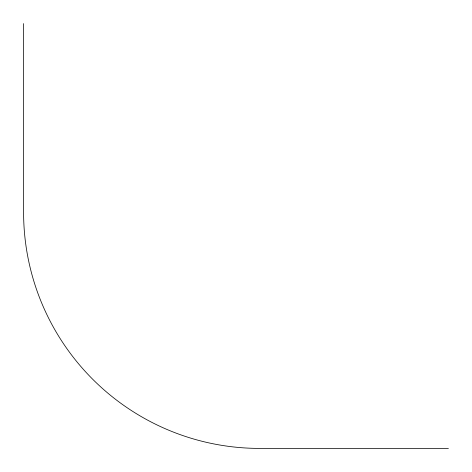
<?xml version="1.0" encoding="UTF-8"?>
<svg xmlns="http://www.w3.org/2000/svg" width="472" height="472" viewBox="0 0 472 472"><rect width="100%" height="100%" fill="white"/><g stroke="black" fill="none" stroke-linecap="round" stroke-linejoin="round"><path stroke-width="0.71" d="M448.4 448.4L259.6 448.4A236 236 0 0 1 23.6 212.4L23.6 23.6"/></g></svg>
